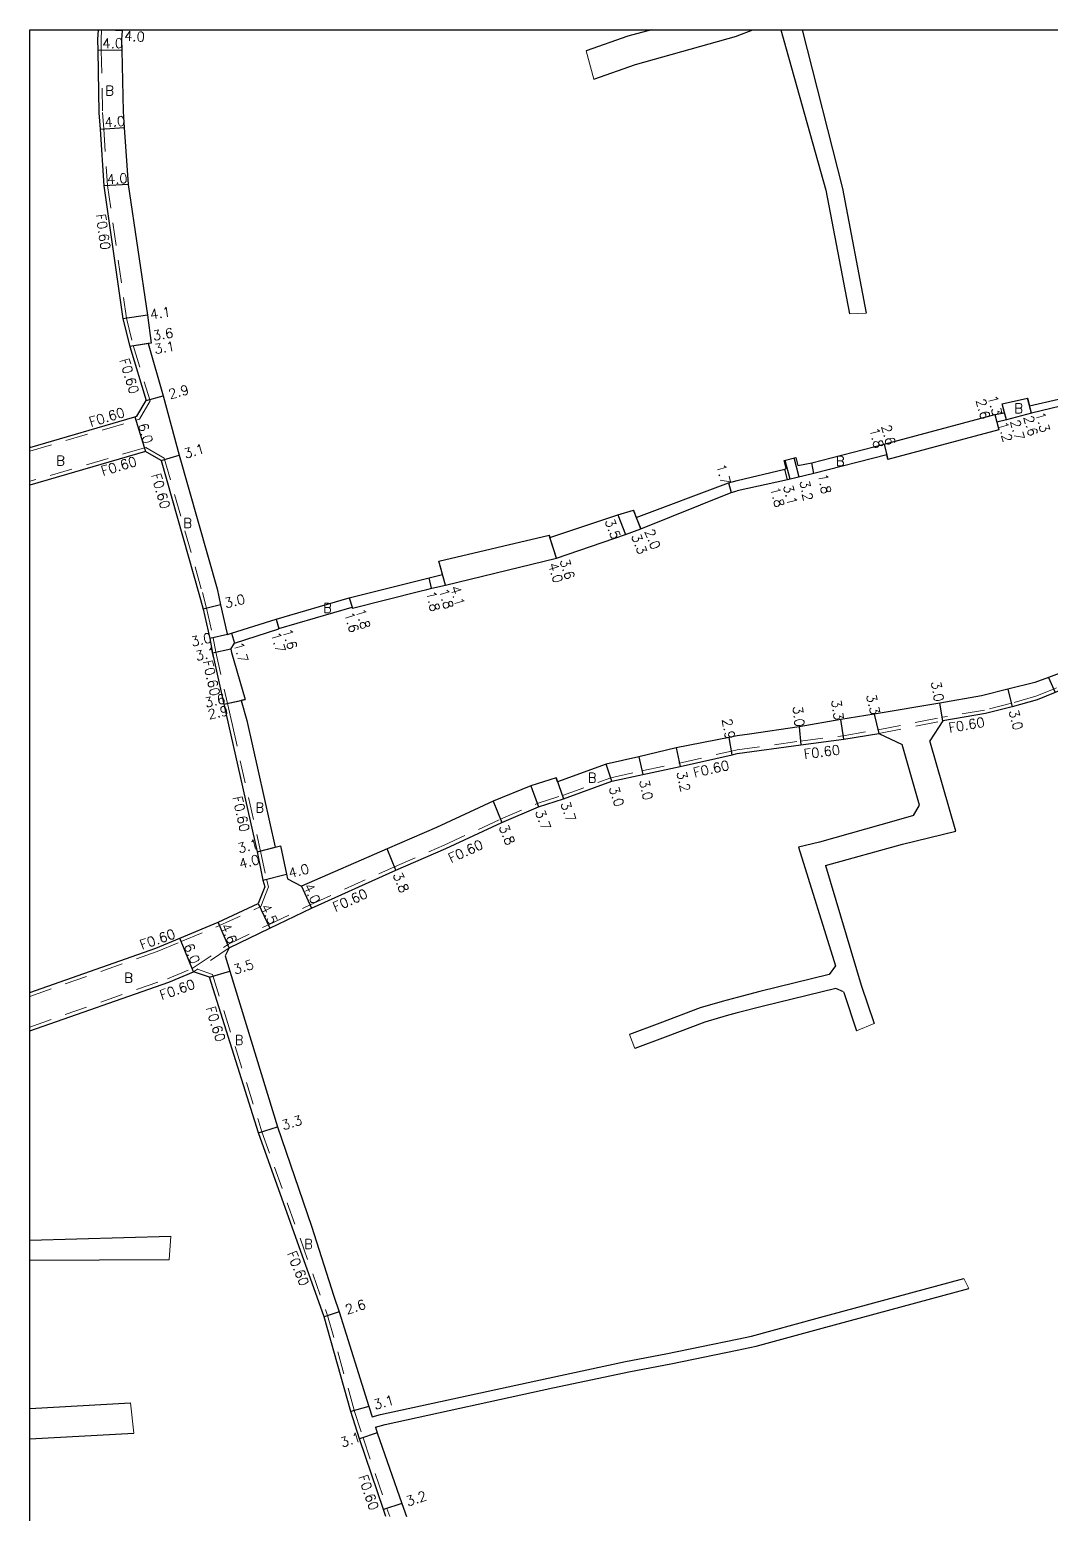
# Model space of a CAD drawing. Header units: metres. Extents: x -1600 to -800, y -111003 to -110400.
# Drawn here: x -1600 to -1430.9, y -110645.8 to -110400 of the extents above; entities that cross this region are included whole.
import ezdxf

# ---------------------------------------------------------------- set-up
doc = ezdxf.new("R2010")
doc.units = ezdxf.units.M
doc.header["$LTSCALE"] = 2.5
doc.linetypes.add('22320', pattern=[2.5, 1.5, -1])
for name, color, linetype, lineweight in [('2101000', 177, 'Continuous', 30), ('2102000', 191, 'Continuous', 30), ('2102001', 191, 'Continuous', 9), ('2232000', 4, '22320', 9), ('9201100', 215, 'Continuous', 30), ('9203500', 155, 'Continuous', 30)]:
    doc.layers.add(name, color=color, linetype=linetype, lineweight=lineweight)
for name, color, linetype in [('9201500', 222, 'Continuous'), ('9202100', 82, 'Continuous'), ('999', 7, 'Continuous')]:
    doc.layers.add(name, color=color, linetype=linetype)
doc.styles.add('Dm_Anotation', font='txt.shx', dxfattribs={"bigfont": 'pscdm.shx'})

msp = doc.modelspace()

# ---------------------------------------------------------------- linework, layer by layer
at = {"layer": '2101000'}
for points in [[(-1588.68, -110400), (-1588.77, -110401.63), (-1588.73, -110403.45), (-1588.52, -110413.75), (-1588.34, -110416.48), (-1587.7, -110425.89), (-1584.55, -110447.92), (-1583.42, -110452.49), (-1580.7, -110461.43)], [(-1584.68, -110400), (-1584.69, -110400.11), (-1584.76, -110401.69), (-1584.73, -110403.37), (-1584.53, -110413.58), (-1584.35, -110416.21), (-1583.71, -110425.62), (-1580.5, -110447.27), (-1579.87, -110451.92), (-1580.36, -110452), (-1577.9, -110460.68), (-1575.25, -110470.51), (-1568.96, -110492.61), (-1568.36, -110495.27), (-1567.32, -110499.88), (-1567.25, -110500.19)], [(-1470.42, -110471.74), (-1458.47, -110468.66), (-1440.13, -110463.75), (-1438.51, -110463.45), (-1438.89, -110462), (-1434.69, -110461.04), (-1434.35, -110462.29), (-1429.56, -110461.19), (-1412.93, -110456.98)], [(-1412.64, -110458.15), (-1429.25, -110462.34), (-1434.02, -110463.55), (-1438.2, -110464.61), (-1439.79, -110465.01), (-1439.46, -110466.27), (-1457.82, -110471.18), (-1458.02, -110470.4), (-1470.07, -110473.5), (-1474.47, -110474.56), (-1482.79, -110476.4)], [(-1600, -110469.19), (-1582.58, -110464.12), (-1582.22, -110464.02), (-1580.7, -110461.43)], [(-1578.23, -110471.36), (-1580.83, -110469.87), (-1600, -110475.44)], [(-1578.23, -110471.36), (-1571.96, -110493.38), (-1571.28, -110495.97), (-1570.17, -110500.85), (-1569.73, -110503.26), (-1567.81, -110511.75), (-1567.05, -110515.14), (-1562.34, -110536.18), (-1561.35, -110540.86), (-1561.06, -110541.98), (-1562.15, -110544.77)], [(-1482.79, -110474.67), (-1474.92, -110472.82)], [(-1534.22, -110492.72), (-1533.39, -110492.53), (-1531.09, -110492), (-1512.75, -110487.57), (-1501.29, -110483.62), (-1498.78, -110482.67), (-1483.78, -110476.68), (-1482.79, -110476.4)], [(-1531.9, -110489.21), (-1532.23, -110488.06), (-1513.93, -110483.75), (-1513.81, -110484.13), (-1502.54, -110480.35), (-1499.96, -110479.59), (-1499.5, -110480.8), (-1484.24, -110475.04), (-1482.79, -110474.67)], [(-1547.05, -110494.12), (-1533.83, -110490.78), (-1531.59, -110490.27), (-1531.9, -110489.21)], [(-1546.57, -110495.75), (-1546.54, -110495.85), (-1535.34, -110493.01), (-1534.22, -110492.72)], [(-1567.25, -110500.19), (-1566.54, -110499.97), (-1559.19, -110497.64), (-1547.05, -110494.12)], [(-1566.05, -110501.6), (-1558.7, -110499.26), (-1558.73, -110499.17), (-1546.6, -110495.66), (-1546.57, -110495.75)], [(-1402.19, -110498.4), (-1410.94, -110500.76), (-1416.5, -110502.43), (-1424.69, -110504.89), (-1431.23, -110507.3), (-1433.5, -110508.14), (-1437.95, -110509.26), (-1442.3, -110510.36), (-1449.23, -110511.54), (-1460.09, -110513.37), (-1465.63, -110514.28), (-1472.55, -110515.47), (-1480.73, -110516.7), (-1482.79, -110516.99)], [(-1400.82, -110500.51), (-1401.52, -110500.71), (-1410.29, -110503.07), (-1415.81, -110504.73), (-1423.93, -110507.17), (-1430.14, -110509.77), (-1433.12, -110510.99), (-1437.22, -110512.17), (-1441.68, -110513.3), (-1448.73, -110514.49)], [(-1566.7, -110502.6), (-1566.05, -110501.6)], [(-1566.7, -110502.6), (-1566.58, -110503.16), (-1564.3, -110510.96), (-1564.99, -110511.11), (-1564.04, -110514.41), (-1559.34, -110535.41), (-1558.47, -110535.19), (-1557.48, -110539.87), (-1557.27, -110540.67), (-1554.96, -110541.87)], [(-1482.79, -110516.99), (-1484.11, -110517.25), (-1492.9, -110518.94), (-1499.09, -110520.45), (-1504.49, -110521.66), (-1512.56, -110524.6), (-1512.8, -110523.94), (-1516.98, -110525.28), (-1523.21, -110527.81), (-1532.63, -110532.16), (-1540.8, -110535.71), (-1554.96, -110541.87)], [(-1482.79, -110519.92), (-1472.24, -110518.45), (-1465.14, -110517.54), (-1459.34, -110516.58)], [(-1566.95, -110552.08), (-1560.19, -110548.83), (-1553.29, -110545.5), (-1539.34, -110539.22), (-1531.08, -110535.63), (-1521.76, -110531.33), (-1515.7, -110528.76), (-1511.54, -110527.42), (-1503.57, -110524.51), (-1498.44, -110523.38), (-1492.22, -110522.06), (-1483.61, -110520.1), (-1482.79, -110519.92)], [(-1600, -110559.49), (-1579.08, -110552.16), (-1575.14, -110550.51), (-1568.78, -110547.86), (-1562.15, -110544.77)], [(-1566.95, -110552.08), (-1567.62, -110553.42), (-1566.85, -110555.95), (-1558.93, -110581.77), (-1553.3, -110598.21), (-1549.59, -110609.78)], [(-1600, -110565.85), (-1576.96, -110557.78), (-1572.84, -110556.05)], [(-1540.99, -110646.3), (-1541.38, -110645.15), (-1545.35, -110633.45), (-1546.8, -110628.9), (-1551.21, -110613.19), (-1562.09, -110582.74), (-1570.2, -110556.97), (-1572.84, -110556.05)], [(-1549.59, -110609.78), (-1548.73, -110612.41), (-1543.82, -110628.06), (-1543.27, -110629.77)], [(-1542.72, -110631.49), (-1542.42, -110632.43), (-1538.35, -110644.12), (-1537.59, -110646.3)]]:
    msp.add_lwpolyline(points, dxfattribs=at)
at = {"layer": '2101000', "flags": 128}
msp.add_lwpolyline([(-1474.92, -110472.82), (-1474.66, -110472.69), (-1475, -110471.38), (-1473.06, -110470.87), (-1472.74, -110472.19), (-1470.42, -110471.74)], dxfattribs=at)
at = {"layer": '2102000'}
for points in [[(-1496.98, -110400), (-1500.89, -110401.1), (-1507.82, -110403.5)], [(-1482.79, -110401.01), (-1480.18, -110400)], [(-1475.58, -110400), (-1468.13, -110426.57), (-1464.2, -110447.08)], [(-1472.05, -110400), (-1465.35, -110426.33), (-1461.41, -110446.94)], [(-1506.56, -110408.18), (-1499.63, -110405.78), (-1482.93, -110401.06), (-1482.79, -110401.01)], [(-1448.73, -110514.49), (-1450.88, -110517.79)], [(-1459.34, -110516.58), (-1455.44, -110518.42)], [(-1452.57, -110528.45), (-1455.44, -110518.42)], [(-1446.58, -110532.77), (-1450.88, -110517.79)], [(-1453.6, -110530.18), (-1452.57, -110528.45)], [(-1453.6, -110530.18), (-1456.44, -110531.02), (-1469.17, -110534.58), (-1472.62, -110535.4), (-1466.51, -110555.1)], [(-1468.14, -110538.46), (-1455.41, -110534.9), (-1446.58, -110532.77)], [(-1468.14, -110538.46), (-1462.23, -110558.29), (-1460.12, -110564.61)], [(-1466.51, -110555.1), (-1467.57, -110556.53), (-1479.02, -110559.34), (-1482.79, -110560.3)], [(-1482.79, -110560.3), (-1485.26, -110560.96), (-1488.95, -110562.01), (-1495.62, -110564.57), (-1500.62, -110566.45)], [(-1465.19, -110559.36), (-1466.47, -110558.84), (-1478.42, -110561.77), (-1482.79, -110562.88)], [(-1465.19, -110559.36), (-1465.15, -110559.51), (-1463.04, -110565.84)], [(-1482.79, -110562.88), (-1484.59, -110563.37), (-1488.16, -110564.38), (-1494.73, -110566.9), (-1499.73, -110568.79)], [(-1600, -110600.5), (-1576.64, -110599.87)], [(-1576.89, -110603.76), (-1600, -110603.91)], [(-1482.79, -110616.91), (-1480.42, -110616.42), (-1469.52, -110613.46), (-1445.24, -110606.85)], [(-1482.79, -110618.73), (-1479.62, -110618.07), (-1468.72, -110615.11), (-1444.44, -110608.5)], [(-1543.27, -110629.77), (-1541.89, -110629.41), (-1514.13, -110623.35), (-1501.29, -110620.61), (-1494.6, -110619.35), (-1482.79, -110616.91)], [(-1542.72, -110631.49), (-1541.09, -110631.06), (-1513.33, -110625), (-1500.48, -110622.26), (-1493.8, -110621), (-1482.79, -110618.73)], [(-1600, -110628.39), (-1583.28, -110627.48)], [(-1600, -110633.45), (-1582.75, -110632.51)]]:
    msp.add_lwpolyline(points, dxfattribs=at)
at = {"layer": '2102001'}
for points in [[(-1507.82, -110403.5), (-1506.56, -110408.18)], [(-1464.2, -110447.08), (-1461.41, -110446.94)], [(-1463.04, -110565.84), (-1460.12, -110564.61)], [(-1499.73, -110568.79), (-1500.62, -110566.45)], [(-1576.64, -110599.87), (-1576.89, -110603.76)], [(-1444.44, -110608.5), (-1445.24, -110606.85)], [(-1583.28, -110627.48), (-1582.75, -110632.51)]]:
    msp.add_lwpolyline(points, dxfattribs=at)
at = {"layer": '2232000'}
for points in [[(-1588.08, -110400), (-1588.17, -110401.64), (-1588.13, -110403.43), (-1587.92, -110413.73), (-1587.74, -110416.44), (-1587.1, -110425.83), (-1583.96, -110447.81), (-1582.84, -110452.33), (-1580.05, -110461.51)], [(-1600, -110469.81), (-1582.4, -110464.7), (-1581.82, -110464.52), (-1580.05, -110461.51)], [(-1577.72, -110470.97), (-1580.76, -110469.22), (-1581, -110469.29), (-1600, -110474.81)], [(-1577.72, -110470.97), (-1571.39, -110493.22), (-1570.69, -110495.82), (-1569.58, -110500.73), (-1569.14, -110503.14), (-1567.23, -110511.62), (-1566.47, -110515), (-1561.76, -110536.06), (-1560.77, -110540.73), (-1560.43, -110542.01), (-1561.68, -110545.22)], [(-1400.37, -110499.77), (-1401.67, -110500.13), (-1410.46, -110502.5), (-1415.98, -110504.16), (-1424.14, -110506.61), (-1430.37, -110509.22), (-1433.32, -110510.42), (-1437.37, -110511.59), (-1441.8, -110512.71), (-1448.83, -110513.9)], [(-1482.79, -110519.3), (-1472.31, -110517.86), (-1465.22, -110516.95), (-1459.43, -110515.99)], [(-1459.43, -110515.99), (-1448.83, -110513.9)], [(-1459.34, -110516.58), (-1448.73, -110514.49)], [(-1567.04, -110551.46), (-1560.45, -110548.29), (-1553.54, -110544.96), (-1539.58, -110538.67), (-1531.33, -110535.08), (-1522, -110530.78), (-1515.91, -110528.19), (-1511.73, -110526.85), (-1503.74, -110523.94), (-1498.57, -110522.79), (-1492.35, -110521.48), (-1483.74, -110519.52), (-1482.79, -110519.3)], [(-1600, -110560.13), (-1578.87, -110552.72), (-1574.91, -110551.06), (-1568.54, -110548.41), (-1561.68, -110545.22)], [(-1573.07, -110555.49), (-1567.04, -110551.46)], [(-1566.95, -110552.08), (-1572.22, -110555.63), (-1572.84, -110556.05)], [(-1600, -110565.21), (-1577.18, -110557.22), (-1573.07, -110555.49)], [(-1572.84, -110556.05), (-1573.07, -110555.49)], [(-1572.22, -110555.63), (-1569.71, -110556.51), (-1561.52, -110582.55), (-1550.64, -110613.01), (-1546.23, -110628.72), (-1544.78, -110633.26), (-1540.81, -110644.96), (-1540.35, -110646.3)]]:
    msp.add_lwpolyline(points, dxfattribs=at)
at = {"layer": '9201100'}
for points in [[(-1586.93, -110400), (-1584.69, -110400.11)], [(-1584.73, -110403.37), (-1588.73, -110403.45)], [(-1588.34, -110416.48), (-1584.35, -110416.21)], [(-1583.71, -110425.62), (-1587.7, -110425.89)], [(-1580.5, -110447.27), (-1584.55, -110447.92)], [(-1579.87, -110451.92), (-1583.42, -110452.49)], [(-1580.36, -110452), (-1583.42, -110452.49)], [(-1580.7, -110461.43), (-1577.9, -110460.68)], [(-1438.2, -110464.61), (-1438.89, -110462)], [(-1434.02, -110463.55), (-1434.69, -110461.04)], [(-1582.58, -110464.12), (-1580.83, -110469.87)], [(-1440.13, -110463.75), (-1439.46, -110466.27)], [(-1440.13, -110463.75), (-1439.79, -110465.01)], [(-1438.2, -110464.61), (-1438.51, -110463.45)], [(-1434.02, -110463.55), (-1434.35, -110462.29)], [(-1458.47, -110468.66), (-1457.82, -110471.18)], [(-1458.47, -110468.66), (-1458.02, -110470.4)], [(-1578.23, -110471.36), (-1575.25, -110470.51)], [(-1474.03, -110474.46), (-1474.84, -110471.34)], [(-1470.07, -110473.5), (-1470.42, -110471.74)], [(-1474.47, -110474.56), (-1474.92, -110472.82)], [(-1484.24, -110475.04), (-1483.78, -110476.68)], [(-1502.54, -110480.35), (-1501.29, -110483.62)], [(-1498.78, -110482.67), (-1499.96, -110479.59)], [(-1499.5, -110480.8), (-1498.78, -110482.67)], [(-1512.75, -110487.57), (-1513.93, -110483.75)], [(-1512.75, -110487.57), (-1513.81, -110484.13)], [(-1531.09, -110492), (-1532.23, -110488.06)], [(-1568.36, -110495.27), (-1571.28, -110495.97)], [(-1547.05, -110494.12), (-1546.54, -110495.85)], [(-1547.05, -110494.12), (-1546.6, -110495.66)], [(-1559.19, -110497.64), (-1558.73, -110499.17)], [(-1559.19, -110497.64), (-1558.7, -110499.26)], [(-1567.25, -110500.19), (-1570.17, -110500.85)], [(-1566.54, -110499.97), (-1566.05, -110501.6)], [(-1566.7, -110502.6), (-1569.73, -110503.26)], [(-1431.23, -110507.3), (-1430.14, -110509.77)], [(-1567.81, -110511.75), (-1564.3, -110510.96)], [(-1567.81, -110511.75), (-1564.99, -110511.11)], [(-1437.95, -110509.26), (-1437.22, -110512.17)], [(-1460.09, -110513.37), (-1459.34, -110516.58)], [(-1448.73, -110514.49), (-1449.23, -110511.54)], [(-1472.55, -110515.47), (-1472.24, -110518.45)], [(-1465.14, -110517.54), (-1465.63, -110514.28)], [(-1483.61, -110520.1), (-1484.11, -110517.25)], [(-1499.09, -110520.45), (-1498.44, -110523.38)], [(-1492.9, -110518.94), (-1492.22, -110522.06)], [(-1503.57, -110524.51), (-1504.49, -110521.66)], [(-1516.98, -110525.28), (-1515.7, -110528.76)], [(-1512.8, -110523.94), (-1511.54, -110527.42)], [(-1523.21, -110527.81), (-1521.76, -110531.33)], [(-1562.34, -110536.18), (-1558.47, -110535.19)], [(-1562.34, -110536.18), (-1559.34, -110535.41)], [(-1539.34, -110539.22), (-1540.8, -110535.71)], [(-1561.35, -110540.86), (-1557.48, -110539.87)], [(-1554.96, -110541.87), (-1553.29, -110545.5)], [(-1562.15, -110544.77), (-1560.19, -110548.83)], [(-1566.95, -110552.08), (-1568.78, -110547.86)], [(-1572.84, -110556.05), (-1575.14, -110550.51)], [(-1570.2, -110556.97), (-1566.85, -110555.95)], [(-1562.09, -110582.74), (-1558.93, -110581.77)], [(-1548.73, -110612.41), (-1551.21, -110613.19)], [(-1543.82, -110628.06), (-1546.8, -110628.9)], [(-1542.42, -110632.43), (-1545.35, -110633.45)], [(-1538.35, -110644.12), (-1541.38, -110645.15)]]:
    msp.add_lwpolyline(points, dxfattribs=at)
at = {"layer": '9201100', "flags": 128}
for points in [[(-1472.54, -110474.1), (-1473.36, -110470.95)], [(-1533.41, -110492.54), (-1533.83, -110490.78)], [(-1531.09, -110492), (-1531.59, -110490.27)]]:
    msp.add_lwpolyline(points, dxfattribs=at)
at = {"layer": '999'}
msp.add_lwpolyline([(-1600, -110400), (-800, -110400), (-800, -111000), (-1600, -111000)], close=True, dxfattribs=at)

# ---------------------------------------------------------------- texts
at = {"layer": '9201500', "style": 'Dm_Anotation'}
for s, rotation, p in [('4.0', 357.154, (-1584.38, -110401.82)), ('4.0', 1.1515, (-1587.94, -110403.09)), ('4.0', 3.881, (-1587.56, -110416.14)), ('4.0', 3.8826, (-1587.16, -110425.61)), ('4.1', 9.1066, (-1579.93, -110447.99)), ('3.6', 9.1074, (-1579.48, -110451.5)), ('3.1', 9.1074, (-1579.23, -110453.72)), ('2.9', 15.0239, (-1576.77, -110461.21)), ('2.6', 284.9252, (-1443.27, -110461.37)), ('1.3', 284.9252, (-1441.3, -110460.81)), ('2.6', 284.9794, (-1435.36, -110464.16)), ('1.3', 284.9794, (-1433.38, -110463.55)), ('6.0', 286.9145, (-1582.07, -110465.44)), ('1.8', 284.6468, (-1460.9, -110466.18)), ('2.6', 284.6468, (-1458.93, -110465.68)), ('1.2', 284.9794, (-1439.58, -110465.16)), ('2.7', 284.9794, (-1437.58, -110464.85)), ('3.1', 15.8908, (-1574.21, -110471.05)), ('1.7', 285.5621, (-1486.28, -110472.2)), ('1.8', 281.1206, (-1469.42, -110473.68)), ('1.8', 284.4828, (-1477.33, -110475.96)), ('3.1', 284.4828, (-1475.19, -110475.61)), ('3.2', 281.1206, (-1472.44, -110474.81)), ('3.5', 290.857, (-1504.75, -110481.38)), ('3.3', 290.857, (-1500.36, -110483.88)), ('2.0', 290.857, (-1498.14, -110483.08)), ('4.0', 287.1424, (-1514.14, -110488.55)), ('3.6', 287.1424, (-1512.2, -110487.95)), ('3.0', 13.5015, (-1567.52, -110495.83)), ('1.8', 283.3578, (-1534.35, -110493.18)), ('1.8', 286.1442, (-1532.23, -110492.83)), ('4.1', 286.1441, (-1530.33, -110492.37)), ('1.8', 286.3548, (-1546.01, -110496.17)), ('1.6', 286.3548, (-1547.9, -110496.74)), ('3.0', 12.7235, (-1573.07, -110502.2)), ('1.7', 286.7308, (-1560.07, -110500.08)), ('1.6', 286.7308, (-1558.14, -110499.53)), ('3.1', 12.3401, (-1572.34, -110504.57)), ('1.7', 286.8052, (-1566.24, -110501.73)), ('3.0', 279.5997, (-1450.67, -110508.06)), ('3.6', 12.7235, (-1570.8, -110512.3)), ('3.3', 278.5598, (-1467.21, -110511.09)), ('3.3', 283.212, (-1461.42, -110510.27)), ('2.9', 12.7235, (-1570.3, -110514.27)), ('3.0', 275.9042, (-1473.58, -110512.13)), ('3.0', 284.1969, (-1437.81, -110512.86)), ('2.9', 280.012, (-1485.29, -110514.26)), ('3.2', 282.2098, (-1492.83, -110523.02)), ('3.0', 287.9556, (-1504.05, -110525.62)), ('3.0', 282.5567, (-1499.03, -110524.43)), ('3.7', 289.9343, (-1512.1, -110528.21)), ('3.7', 290.0926, (-1516.27, -110529.55)), ('3.8', 292.447, (-1522.31, -110532.09)), ('3.1', 14.4491, (-1565.32, -110536.43)), ('4.0', 14.4491, (-1565.08, -110539.01)), ('4.0', 14.4491, (-1556.89, -110540.54)), ('3.8', 292.7056, (-1539.88, -110539.99)), ('4.0', 294.7899, (-1554.66, -110541.87)), ('4.5', 295.7966, (-1561.78, -110545.32)), ('4.6', 293.4637, (-1568.41, -110548.46)), ('6.0', 292.5979, (-1574.51, -110551.76)), ('3.5', 17.0357, (-1565.99, -110556.52)), ('3.3', 17.0409, (-1557.98, -110582.31)), ('2.6', 17.4091, (-1547.44, -110612.84)), ('3.1', 15.7021, (-1542.79, -110628.6)), ('3.1', 19.2081, (-1548.22, -110634.89)), ('3.2', 18.7893, (-1537.33, -110644.62))]:
    msp.add_text(s, height=1.6, rotation=rotation, dxfattribs=at).set_placement(p)
at = {"layer": '9202100', "style": 'Dm_Anotation'}
for p in [(-1587.47, -110410.89), (-1436.88, -110463.53), (-1595.6, -110472.19), (-1466.43, -110472.27), (-1574.55, -110482.53), (-1551.38, -110496.58), (-1507.54, -110524.73), (-1562.61, -110529.66), (-1584.33, -110557.86), (-1566.03, -110568.17), (-1554.53, -110601.96)]:
    msp.add_text('B', height=1.6, dxfattribs=at).set_placement(p)
at = {"layer": '9203500', "style": 'Dm_Anotation'}
for rotation, p in [(278.1376, (-1589.04, -110430.6)), (286.9391, (-1585.13, -110454.72)), (16.9175, (-1589.87, -110465.82)), (16.9175, (-1587.88, -110473.94)), (285.8908, (-1579.88, -110473.73)), (282.7231, (-1571.33, -110504.63)), (9.5998, (-1447.64, -110516.46)), (7.2782, (-1471.65, -110520.81)), (12.8294, (-1489.86, -110523.9)), (282.6023, (-1566.41, -110527.14)), (24.7723, (-1530.19, -110538.09)), (24.2435, (-1549.34, -110546.17)), (19.3122, (-1581.4, -110552.43)), (19.3122, (-1578.13, -110560.75)), (287.4652, (-1570.85, -110562.07)), (291.8862, (-1557.4, -110602.69)), (288.7463, (-1545.57, -110639.7))]:
    msp.add_text('F0.60', height=1.6, rotation=rotation, dxfattribs=at).set_placement(p)

doc.saveas('drawing.dxf')
